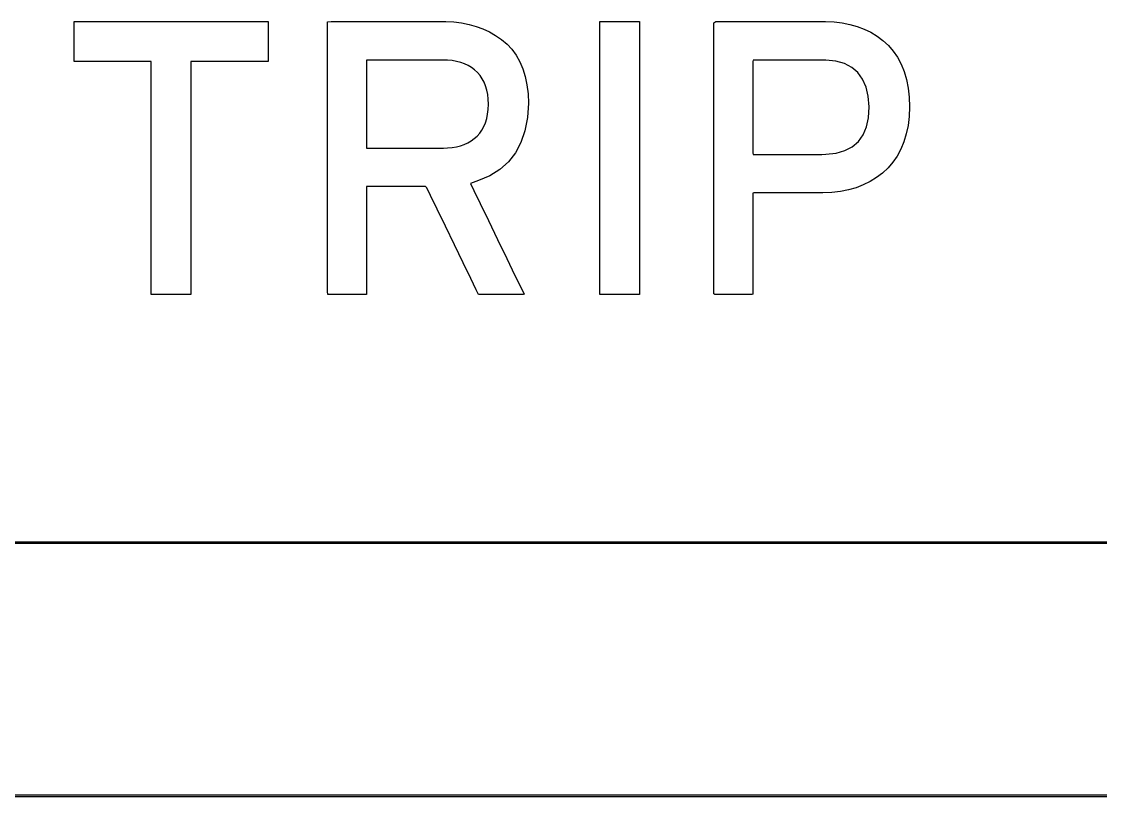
# Model space of a CAD drawing. Extents: x 1 to 47.7, y 0.2 to 35.
# Drawn here: x 24.365 to 24.941, y 4.851 to 5.265 of the extents above; entities that cross this region are included whole.
import ezdxf

# ---------------------------------------------------------------- set-up
doc = ezdxf.new("R2010")
doc.units = 0
doc.header["$MEASUREMENT"] = 0
for name, color, linetype in [('4_1__4U__UP_TO_ONE_IO_BOAR', 7, 'CONTINUOUS'), ('4_2__4U__FRONT_PANEL_W_24_', 7, 'CONTINUOUS'), ('5_1___24__TARGET_LEDS___12', 7, 'CONTINUOUS')]:
    doc.layers.add(name, color=color, linetype=linetype)

msp = doc.modelspace()

# ---------------------------------------------------------------- linework, layer by layer
at = {"layer": '4_1__4U__UP_TO_ONE_IO_BOAR'}
for points in [[(24.22922, 4.98653), (24.4323, 4.98653), (24.64113, 4.98653), (24.8356, 4.98653), (24.92116, 4.98653), (24.99559, 4.98653)], [(24.3503, 4.85135), (24.42327, 4.85135), (24.49428, 4.85135), (24.56317, 4.85135), (24.62976, 4.85135), (24.6939, 4.85135), (24.75542, 4.85135), (24.81416, 4.85135), (24.86995, 4.85135), (24.89668, 4.85135), (24.92263, 4.85135), (24.94775, 4.85135)]]:
    msp.add_lwpolyline(points, dxfattribs=at)
at = {"layer": '4_2__4U__FRONT_PANEL_W_24_'}
for points in [[(24.45549, 5.24384), (24.45549, 5.11943), (24.43435, 5.11943), (24.43435, 5.24384), (24.39315, 5.24384), (24.39315, 5.26519), (24.49673, 5.26519), (24.49673, 5.24384), (24.45549, 5.24384)], [(24.67402, 5.11943), (24.67402, 5.26519), (24.69515, 5.26519), (24.69515, 5.11943), (24.67402, 5.11943)], [(24.22866, 4.98727), (24.43175, 4.98727), (24.64058, 4.98727), (24.83504, 4.98727), (24.92061, 4.98727), (24.99503, 4.98727)], [(25.35207, 4.8521), (19.77626, 4.8521)]]:
    msp.add_lwpolyline(points, dxfattribs=at)
for points in [[(24.63585, 5.22161), (24.63531, 5.21388), (24.63397, 5.20688), (24.63183, 5.20061), (24.62889, 5.19508), (24.62514, 5.19028), (24.62059, 5.18622), (24.61524, 5.18288), (24.60908, 5.18028), (24.6049, 5.1787), (24.60668, 5.17502), (24.61005, 5.16806), (24.61446, 5.15893), (24.6194, 5.14875), (24.6243, 5.13861), (24.62865, 5.12963), (24.63189, 5.12293), (24.6335, 5.1196), (24.6331, 5.11943), (24.63105, 5.11943), (24.62782, 5.11943), (24.62386, 5.11943), (24.61964, 5.11943), (24.61561, 5.11943), (24.61221, 5.11943), (24.60991, 5.11943), (24.60915, 5.11944), (24.60793, 5.12195), (24.60503, 5.12793), (24.60098, 5.1363), (24.59628, 5.14599), (24.59146, 5.15593), (24.58705, 5.16503), (24.58356, 5.17223), (24.58151, 5.17645), (24.58093, 5.17711), (24.57878, 5.17711), (24.57492, 5.17711), (24.56996, 5.17711), (24.56448, 5.17711), (24.55908, 5.17711), (24.55436, 5.17711), (24.55091, 5.17711), (24.54932, 5.17711), (24.54928, 5.17566), (24.54928, 5.17052), (24.54928, 5.16269), (24.54928, 5.15326), (24.54928, 5.14328), (24.54928, 5.13384), (24.54928, 5.12602), (24.54928, 5.12088), (24.54925, 5.11943), (24.54822, 5.11943), (24.54598, 5.11943), (24.54291, 5.11943), (24.5394, 5.11943), (24.53585, 5.11943), (24.53262, 5.11943), (24.53012, 5.11943), (24.52872, 5.11943), (24.52855, 5.1211), (24.52855, 5.13176), (24.52855, 5.14995), (24.52855, 5.17295), (24.52855, 5.19806), (24.52855, 5.22254), (24.52855, 5.2437), (24.52855, 5.2588), (24.52855, 5.26514), (24.53046, 5.26519), (24.53629, 5.26519), (24.54489, 5.26519), (24.55512, 5.26519), (24.56582, 5.26519), (24.57584, 5.26519), (24.58403, 5.26519), (24.58922, 5.26519), (24.59167, 5.26518), (24.59599, 5.26497), (24.60013, 5.26447), (24.60411, 5.2637), (24.60792, 5.26265), (24.61156, 5.26132), (24.61503, 5.25972), (24.61833, 5.25783), (24.62146, 5.25567), (24.62442, 5.25319), (24.62705, 5.25037), (24.62935, 5.24722), (24.63129, 5.24376), (24.6329, 5.23997), (24.63415, 5.23587), (24.63506, 5.23144), (24.63563, 5.22669)], [(24.8394, 5.21958), (24.83918, 5.21447), (24.83861, 5.20967), (24.8377, 5.20515), (24.83644, 5.20093), (24.83483, 5.19701), (24.83288, 5.19338), (24.83057, 5.19004), (24.82792, 5.187), (24.82495, 5.18426), (24.82177, 5.18183), (24.81836, 5.17972), (24.81473, 5.17793), (24.81087, 5.17646), (24.80678, 5.1753), (24.80246, 5.17447), (24.79793, 5.17396), (24.79316, 5.17376), (24.7915, 5.17376), (24.78801, 5.17376), (24.78283, 5.17376), (24.77666, 5.17376), (24.77022, 5.17376), (24.76421, 5.17376), (24.75934, 5.17376), (24.75632, 5.17376), (24.75568, 5.17352), (24.75568, 5.17021), (24.75568, 5.16384), (24.75568, 5.15544), (24.75568, 5.14606), (24.75568, 5.13674), (24.75568, 5.12852), (24.75568, 5.12244), (24.75568, 5.11953), (24.7552, 5.11943), (24.75337, 5.11943), (24.75054, 5.11943), (24.74712, 5.11943), (24.7435, 5.11943), (24.74008, 5.11943), (24.73726, 5.11943), (24.73543, 5.11943), (24.73494, 5.11972), (24.73494, 5.1275), (24.73494, 5.14382), (24.73494, 5.16588), (24.73494, 5.19089), (24.73494, 5.21605), (24.73494, 5.23858), (24.73494, 5.25567), (24.73494, 5.26454), (24.73596, 5.26519), (24.7408, 5.26519), (24.74858, 5.26519), (24.75819, 5.26519), (24.7685, 5.26519), (24.77836, 5.26519), (24.78665, 5.26519), (24.79223, 5.26519), (24.79453, 5.26519), (24.79908, 5.265), (24.80342, 5.26451), (24.80756, 5.26371), (24.8115, 5.26261), (24.81522, 5.2612), (24.81875, 5.25948), (24.82207, 5.25746), (24.82518, 5.25513), (24.8281, 5.25246), (24.83071, 5.24944), (24.83298, 5.24611), (24.8349, 5.24246), (24.83649, 5.23851), (24.83773, 5.23424), (24.83863, 5.22967), (24.83918, 5.22478)], [(24.6145, 5.221), (24.61437, 5.2237), (24.61406, 5.22623), (24.61359, 5.2286), (24.61294, 5.2308), (24.61212, 5.23283), (24.61113, 5.2347), (24.60997, 5.2364), (24.60863, 5.23793), (24.60711, 5.23934), (24.60545, 5.24061), (24.60366, 5.2417), (24.60173, 5.24263), (24.59966, 5.24338), (24.59747, 5.24395), (24.59514, 5.24436), (24.59268, 5.24459), (24.59043, 5.24466), (24.5884, 5.24466), (24.58383, 5.24466), (24.57756, 5.24466), (24.5704, 5.24466), (24.56317, 5.24466), (24.55672, 5.24466), (24.55186, 5.24466), (24.54941, 5.24466), (24.54928, 5.2437), (24.54928, 5.23961), (24.54928, 5.23317), (24.54928, 5.22531), (24.54928, 5.21699), (24.54928, 5.20913), (24.54928, 5.20269), (24.54928, 5.1986), (24.54941, 5.19765), (24.55186, 5.19765), (24.55672, 5.19765), (24.56317, 5.19765), (24.5704, 5.19765), (24.57756, 5.19765), (24.58383, 5.19765), (24.5884, 5.19765), (24.59043, 5.19765), (24.59264, 5.19771), (24.59506, 5.19793), (24.59736, 5.19831), (24.59952, 5.19886), (24.60156, 5.19958), (24.60347, 5.20045), (24.60525, 5.20149), (24.60691, 5.20269), (24.60845, 5.20405), (24.60983, 5.20556), (24.61103, 5.20725), (24.61205, 5.20911), (24.61289, 5.21115), (24.61356, 5.21335), (24.61405, 5.21573), (24.61437, 5.21828)], [(24.81786, 5.21958), (24.81737, 5.22528), (24.8162, 5.23025), (24.81434, 5.23448), (24.81179, 5.23798), (24.80856, 5.24074), (24.80465, 5.24277), (24.80005, 5.24407), (24.79476, 5.24463), (24.79261, 5.24466), (24.78894, 5.24466), (24.78337, 5.24466), (24.77673, 5.24466), (24.76984, 5.24466), (24.76353, 5.24466), (24.75862, 5.24466), (24.75595, 5.24466), (24.75568, 5.24389), (24.75568, 5.23965), (24.75568, 5.23267), (24.75568, 5.22405), (24.75568, 5.21488), (24.75568, 5.20626), (24.75568, 5.19929), (24.75568, 5.19505), (24.75595, 5.19428), (24.75862, 5.19428), (24.76353, 5.19428), (24.76984, 5.19428), (24.77673, 5.19428), (24.78337, 5.19428), (24.78894, 5.19428), (24.79261, 5.19428), (24.79479, 5.19432), (24.80019, 5.19493), (24.80488, 5.19626), (24.80884, 5.19833), (24.81209, 5.20112), (24.81461, 5.20464), (24.81642, 5.20889), (24.8175, 5.21387)]]:
    msp.add_lwpolyline(points, close=True, dxfattribs=at)
at = {"layer": '5_1___24__TARGET_LEDS___12'}
for points in [[(24.22866, 4.98727), (24.43175, 4.98727), (24.64058, 4.98727), (24.83504, 4.98727), (24.92061, 4.98727), (24.99504, 4.98727)], [(25.35207, 4.8521), (19.77626, 4.8521)]]:
    msp.add_lwpolyline(points, dxfattribs=at)

doc.saveas('drawing.dxf')
